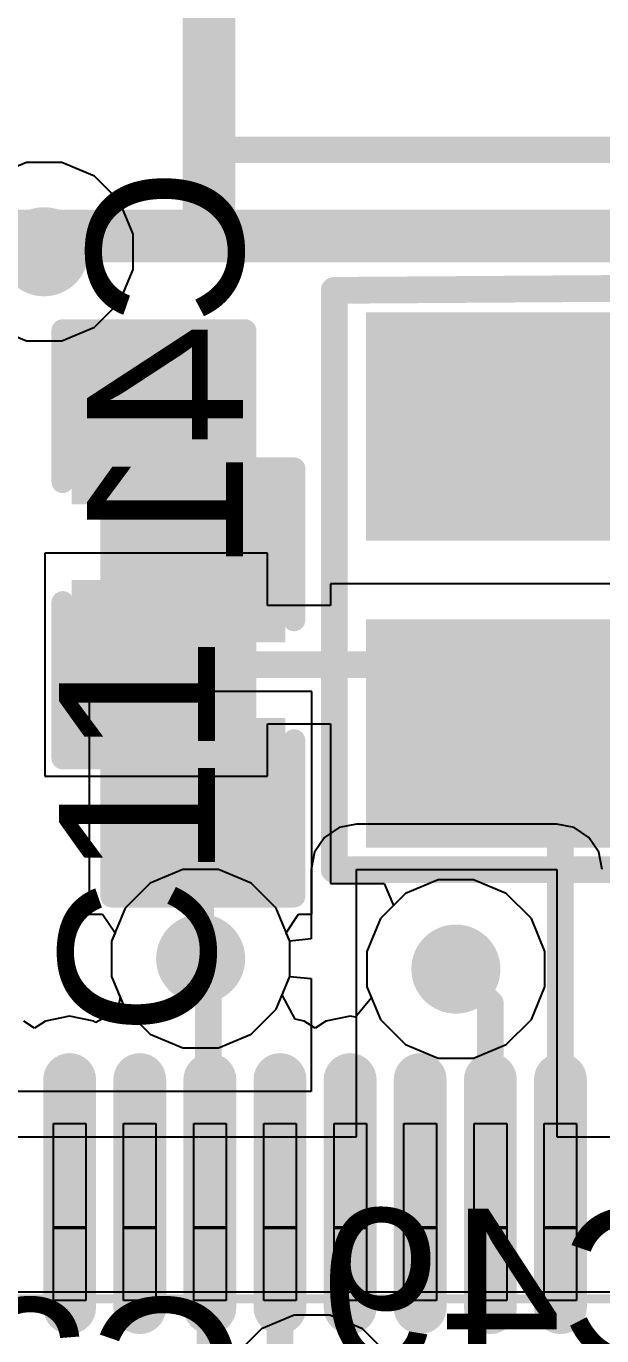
# Model space of a CAD drawing. Header units: inches. Extents: x -1 to 1.07, y -0.9 to 1.08.
# Drawn here: x -0.2942 to -0.1649, y 0.1154 to 0.4093 of the extents above; entities that cross this region are included whole.
import ezdxf

# ---------------------------------------------------------------- set-up
doc = ezdxf.new("R2010")
doc.units = ezdxf.units.IN
doc.header["$MEASUREMENT"] = 0
for name, color, linetype in [('BottomLayer', 5, 'Continuous'), ('BottomOverlay', 54, 'Continuous'), ('BottomPaste', 16, 'Continuous'), ('BottomSolder', 6, 'Continuous'), ('Mechanical15', 56, 'Continuous'), ('MidLayer1', 16, 'Continuous'), ('MidLayer2', 76, 'Continuous'), ('TopLayer', 1, 'Continuous'), ('TopOverlay', 2, 'Continuous'), ('TopPaste', 8, 'Continuous'), ('TopSolder', 216, 'Continuous'), ('ViaHoleLayer', 16, 'Continuous')]:
    doc.layers.add(name, color=color, linetype=linetype)
doc.styles.add('Arial', font='', dxfattribs={"height": 0.2})
doc.styles.get('Arial').set_extended_font_data('Arial')

# ---------------------------------------------------------------- blocks, each defined once
blk = doc.blocks.new('1_14IPS_5')
at = {"layer": 'TopOverlay'}
for points in [[(0.60323, 0.3515, 0.00591, 0.00591, 0), (-0.61724, 0.3515, 0.00591, 0.00591, 0)], [(0.60323, 0.3515, 0.00591, 0.00591, 0), (0.60323, -0.34141, 0.00591, 0.00591, 0)]]:
    blk.add_lwpolyline(points, format="xyseb", dxfattribs=at)
blk.add_lwpolyline([(0.60175, 0.3515, 0.00295, 0.00295, 1), (0.60471, 0.3515, 0.00295, 0.00295, 1)], format="xyseb", close=True, dxfattribs=at)
blk.add_lwpolyline([(0.60175, 0.3515, 0.00295, 0.00295, 1), (0.60471, 0.3515, 0.00295, 0.00295, 1)], format="xyseb", close=True, dxfattribs=at)
blk = doc.blocks.new('IC_V3S_22')
at = {"layer": 'TopLayer'}
h = blk.add_hatch(color=1, dxfattribs=at)
edge = h.paths.add_edge_path()
edge.add_arc((-0.01862, 0.32479), 0.003937, 0, 180)
edge.add_line((-0.022557, 0.32479), (-0.022557, 0.27361))
edge.add_arc((-0.01862, 0.27361), 0.003937, 180, 360)
edge.add_line((-0.014683, 0.27361), (-0.014683, 0.32479))
h = blk.add_hatch(color=1, dxfattribs=at)
edge = h.paths.add_edge_path()
edge.add_arc((-0.00287, 0.32479), 0.003937, 0, 180)
edge.add_line((-0.006807, 0.32479), (-0.006807, 0.27361))
edge.add_arc((-0.00287, 0.27361), 0.003937, 180, 360)
edge.add_line((0.001067, 0.27361), (0.001067, 0.32479))
h = blk.add_hatch(color=1, dxfattribs=at)
edge = h.paths.add_edge_path()
edge.add_arc((0.01287, 0.32479), 0.003937, 0, 180)
edge.add_line((0.008933, 0.32479), (0.008933, 0.27361))
edge.add_arc((0.01287, 0.27361), 0.003937, 180, 360)
edge.add_line((0.016807, 0.27361), (0.016807, 0.32479))
h = blk.add_hatch(color=1, dxfattribs=at)
edge = h.paths.add_edge_path()
edge.add_arc((0.02862, 0.32479), 0.003937, 0, 180)
edge.add_line((0.024683, 0.32479), (0.024683, 0.27361))
edge.add_arc((0.02862, 0.27361), 0.003937, 180, 360)
edge.add_line((0.032557, 0.27361), (0.032557, 0.32479))
h = blk.add_hatch(color=1, dxfattribs=at)
edge = h.paths.add_edge_path()
edge.add_arc((0.04437, 0.32479), 0.003937, 0, 180)
edge.add_line((0.040433, 0.32479), (0.040433, 0.27361))
edge.add_arc((0.04437, 0.27361), 0.003937, 180, 360)
edge.add_line((0.048307, 0.27361), (0.048307, 0.32479))
h = blk.add_hatch(color=1, dxfattribs=at)
edge = h.paths.add_edge_path()
edge.add_arc((0.0601, 0.32479), 0.003937, 0, 180)
edge.add_line((0.056163, 0.32479), (0.056163, 0.27361))
edge.add_arc((0.0601, 0.27361), 0.003937, 180, 360)
edge.add_line((0.064037, 0.27361), (0.064037, 0.32479))
h = blk.add_hatch(color=1, dxfattribs=at)
edge = h.paths.add_edge_path()
edge.add_arc((0.07587, 0.32479), 0.003937, 0, 180)
edge.add_line((0.071933, 0.32479), (0.071933, 0.27361))
edge.add_arc((0.07587, 0.27361), 0.003937, 180, 360)
edge.add_line((0.079807, 0.27361), (0.079807, 0.32479))
h = blk.add_hatch(color=1, dxfattribs=at)
edge = h.paths.add_edge_path()
edge.add_arc((0.0916, 0.32479), 0.003937, 0, 180)
edge.add_line((0.087663, 0.32479), (0.087663, 0.27361))
edge.add_arc((0.0916, 0.27361), 0.003937, 180, 360)
edge.add_line((0.095537, 0.27361), (0.095537, 0.32479))
at = {"layer": 'TopPaste'}
h = blk.add_hatch(color=8, dxfattribs=at)
edge = h.paths.add_edge_path()
edge.add_arc((-0.01862, 0.32479), 0.003937, 0, 180)
edge.add_line((-0.022557, 0.32479), (-0.022557, 0.27361))
edge.add_arc((-0.01862, 0.27361), 0.003937, 180, 360)
edge.add_line((-0.014683, 0.27361), (-0.014683, 0.32479))
h = blk.add_hatch(color=8, dxfattribs=at)
edge = h.paths.add_edge_path()
edge.add_arc((-0.00287, 0.32479), 0.003937, 0, 180)
edge.add_line((-0.006807, 0.32479), (-0.006807, 0.27361))
edge.add_arc((-0.00287, 0.27361), 0.003937, 180, 360)
edge.add_line((0.001067, 0.27361), (0.001067, 0.32479))
h = blk.add_hatch(color=8, dxfattribs=at)
edge = h.paths.add_edge_path()
edge.add_arc((0.01287, 0.32479), 0.003937, 0, 180)
edge.add_line((0.008933, 0.32479), (0.008933, 0.27361))
edge.add_arc((0.01287, 0.27361), 0.003937, 180, 360)
edge.add_line((0.016807, 0.27361), (0.016807, 0.32479))
h = blk.add_hatch(color=8, dxfattribs=at)
edge = h.paths.add_edge_path()
edge.add_arc((0.02862, 0.32479), 0.003937, 0, 180)
edge.add_line((0.024683, 0.32479), (0.024683, 0.27361))
edge.add_arc((0.02862, 0.27361), 0.003937, 180, 360)
edge.add_line((0.032557, 0.27361), (0.032557, 0.32479))
h = blk.add_hatch(color=8, dxfattribs=at)
edge = h.paths.add_edge_path()
edge.add_arc((0.04437, 0.32479), 0.003937, 0, 180)
edge.add_line((0.040433, 0.32479), (0.040433, 0.27361))
edge.add_arc((0.04437, 0.27361), 0.003937, 180, 360)
edge.add_line((0.048307, 0.27361), (0.048307, 0.32479))
h = blk.add_hatch(color=8, dxfattribs=at)
edge = h.paths.add_edge_path()
edge.add_arc((0.0601, 0.32479), 0.003937, 0, 180)
edge.add_line((0.056163, 0.32479), (0.056163, 0.27361))
edge.add_arc((0.0601, 0.27361), 0.003937, 180, 360)
edge.add_line((0.064037, 0.27361), (0.064037, 0.32479))
h = blk.add_hatch(color=8, dxfattribs=at)
edge = h.paths.add_edge_path()
edge.add_arc((0.07587, 0.32479), 0.003937, 0, 180)
edge.add_line((0.071933, 0.32479), (0.071933, 0.27361))
edge.add_arc((0.07587, 0.27361), 0.003937, 180, 360)
edge.add_line((0.079807, 0.27361), (0.079807, 0.32479))
h = blk.add_hatch(color=8, dxfattribs=at)
edge = h.paths.add_edge_path()
edge.add_arc((0.0916, 0.32479), 0.003937, 0, 180)
edge.add_line((0.087663, 0.32479), (0.087663, 0.27361))
edge.add_arc((0.0916, 0.27361), 0.003937, 180, 360)
edge.add_line((0.095537, 0.27361), (0.095537, 0.32479))
at = {"layer": 'TopSolder'}
h = blk.add_hatch(color=216, dxfattribs=at)
edge = h.paths.add_edge_path()
edge.add_arc((-0.01862, 0.32479), 0.005937, 0, 180)
edge.add_line((-0.024557, 0.32479), (-0.024557, 0.27361))
edge.add_arc((-0.01862, 0.27361), 0.005937, 180, 360)
edge.add_line((-0.012683, 0.27361), (-0.012683, 0.32479))
h = blk.add_hatch(color=216, dxfattribs=at)
edge = h.paths.add_edge_path()
edge.add_arc((-0.00287, 0.32479), 0.005937, 0, 180)
edge.add_line((-0.008807, 0.32479), (-0.008807, 0.27361))
edge.add_arc((-0.00287, 0.27361), 0.005937, 180, 360)
edge.add_line((0.003067, 0.27361), (0.003067, 0.32479))
h = blk.add_hatch(color=216, dxfattribs=at)
edge = h.paths.add_edge_path()
edge.add_arc((0.01287, 0.32479), 0.005937, 0, 180)
edge.add_line((0.006933, 0.32479), (0.006933, 0.27361))
edge.add_arc((0.01287, 0.27361), 0.005937, 180, 360)
edge.add_line((0.018807, 0.27361), (0.018807, 0.32479))
h = blk.add_hatch(color=216, dxfattribs=at)
edge = h.paths.add_edge_path()
edge.add_arc((0.02862, 0.32479), 0.005937, 0, 180)
edge.add_line((0.022683, 0.32479), (0.022683, 0.27361))
edge.add_arc((0.02862, 0.27361), 0.005937, 180, 360)
edge.add_line((0.034557, 0.27361), (0.034557, 0.32479))
h = blk.add_hatch(color=216, dxfattribs=at)
edge = h.paths.add_edge_path()
edge.add_arc((0.04437, 0.32479), 0.005937, 0, 180)
edge.add_line((0.038433, 0.32479), (0.038433, 0.27361))
edge.add_arc((0.04437, 0.27361), 0.005937, 180, 360)
edge.add_line((0.050307, 0.27361), (0.050307, 0.32479))
h = blk.add_hatch(color=216, dxfattribs=at)
edge = h.paths.add_edge_path()
edge.add_arc((0.0601, 0.32479), 0.005937, 0, 180)
edge.add_line((0.054163, 0.32479), (0.054163, 0.27361))
edge.add_arc((0.0601, 0.27361), 0.005937, 180, 360)
edge.add_line((0.066037, 0.27361), (0.066037, 0.32479))
h = blk.add_hatch(color=216, dxfattribs=at)
edge = h.paths.add_edge_path()
edge.add_arc((0.07587, 0.32479), 0.005937, 0, 180)
edge.add_line((0.069933, 0.32479), (0.069933, 0.27361))
edge.add_arc((0.07587, 0.27361), 0.005937, 180, 360)
edge.add_line((0.081807, 0.27361), (0.081807, 0.32479))
h = blk.add_hatch(color=216, dxfattribs=at)
edge = h.paths.add_edge_path()
edge.add_arc((0.0916, 0.32479), 0.005937, 0, 180)
edge.add_line((0.085663, 0.32479), (0.085663, 0.27361))
edge.add_arc((0.0916, 0.27361), 0.005937, 180, 360)
edge.add_line((0.097537, 0.27361), (0.097537, 0.32479))
at = {"layer": 'Mechanical15'}
for p, q in [((-0.022242, 0.291339), (-0.022242, 0.314961)), ((-0.022242, 0.314961), (-0.014958, 0.314961)), ((-0.014958, 0.314961), (-0.014958, 0.291339)), ((-0.006542, 0.291339), (-0.006542, 0.314961)), ((-0.006542, 0.314961), (0.000742, 0.314961)), ((0.000742, 0.314961), (0.000742, 0.291339)), ((0.009258, 0.291339), (0.009258, 0.314961)), ((0.009258, 0.314961), (0.016542, 0.314961)), ((0.016542, 0.314961), (0.016542, 0.291339)), ((0.024958, 0.291339), (0.024958, 0.314961)), ((0.024958, 0.314961), (0.032242, 0.314961)), ((0.032242, 0.314961), (0.032242, 0.291339)), ((0.040758, 0.291339), (0.040758, 0.314961)), ((0.040758, 0.314961), (0.048042, 0.314961)), ((0.048042, 0.314961), (0.048042, 0.291339)), ((0.056458, 0.291339), (0.056458, 0.314961)), ((0.056458, 0.314961), (0.063742, 0.314961)), ((0.063742, 0.314961), (0.063742, 0.291339)), ((0.072258, 0.291339), (0.072258, 0.314961)), ((0.072258, 0.314961), (0.079542, 0.314961)), ((0.079542, 0.314961), (0.079542, 0.291339)), ((0.087958, 0.291339), (0.087958, 0.314961)), ((0.087958, 0.314961), (0.095242, 0.314961)), ((0.095242, 0.314961), (0.095242, 0.291339)), ((-0.022242, 0.275197), (-0.022242, 0.291732)), ((-0.022242, 0.291732), (-0.014958, 0.291732)), ((-0.022242, 0.291339), (-0.022242, 0.291339)), ((-0.014958, 0.291339), (-0.022242, 0.291339)), ((-0.014958, 0.291732), (-0.014958, 0.275197)), ((-0.006542, 0.275197), (-0.006542, 0.291732)), ((-0.006542, 0.291732), (0.000742, 0.291732)), ((-0.006542, 0.291339), (-0.006542, 0.291339)), ((0.000742, 0.291339), (-0.006542, 0.291339)), ((0.000742, 0.291732), (0.000742, 0.275197)), ((0.009258, 0.275197), (0.009258, 0.291732)), ((0.009258, 0.291732), (0.016542, 0.291732)), ((0.009258, 0.291339), (0.009258, 0.291339)), ((0.016542, 0.291339), (0.009258, 0.291339)), ((0.016542, 0.291732), (0.016542, 0.275197)), ((0.024958, 0.275197), (0.024958, 0.291732)), ((0.024958, 0.291732), (0.032242, 0.291732)), ((0.024958, 0.291339), (0.024958, 0.291339)), ((0.032242, 0.291339), (0.024958, 0.291339)), ((0.032242, 0.291732), (0.032242, 0.275197)), ((0.040758, 0.275197), (0.040758, 0.291732)), ((0.040758, 0.291732), (0.048042, 0.291732)), ((0.040758, 0.291339), (0.040758, 0.291339)), ((0.048042, 0.291339), (0.040758, 0.291339)), ((0.048042, 0.291732), (0.048042, 0.275197)), ((0.056458, 0.275197), (0.056458, 0.291732)), ((0.056458, 0.291732), (0.063742, 0.291732)), ((0.056458, 0.291339), (0.056458, 0.291339)), ((0.063742, 0.291339), (0.056458, 0.291339)), ((0.063742, 0.291732), (0.063742, 0.275197)), ((0.072258, 0.275197), (0.072258, 0.291732)), ((0.072258, 0.291732), (0.079542, 0.291732)), ((0.072258, 0.291339), (0.072258, 0.291339)), ((0.079542, 0.291339), (0.072258, 0.291339)), ((0.079542, 0.291732), (0.079542, 0.275197)), ((0.087958, 0.275197), (0.087958, 0.291732)), ((0.087958, 0.291732), (0.095242, 0.291732)), ((0.087958, 0.291339), (0.087958, 0.291339)), ((0.095242, 0.291339), (0.087958, 0.291339)), ((0.095242, 0.291732), (0.095242, 0.275197)), ((-0.022242, 0.275197), (-0.022242, 0.275197)), ((-0.014958, 0.275197), (-0.022242, 0.275197)), ((-0.006542, 0.275197), (-0.006542, 0.275197)), ((0.000742, 0.275197), (-0.006542, 0.275197)), ((0.009258, 0.275197), (0.009258, 0.275197)), ((0.016542, 0.275197), (0.009258, 0.275197)), ((0.024958, 0.275197), (0.024958, 0.275197)), ((0.032242, 0.275197), (0.024958, 0.275197)), ((0.040758, 0.275197), (0.040758, 0.275197)), ((0.048042, 0.275197), (0.040758, 0.275197)), ((0.056458, 0.275197), (0.056458, 0.275197)), ((0.063742, 0.275197), (0.056458, 0.275197)), ((0.072258, 0.275197), (0.072258, 0.275197)), ((0.079542, 0.275197), (0.072258, 0.275197)), ((0.087958, 0.275197), (0.087958, 0.275197)), ((0.095242, 0.275197), (0.087958, 0.275197))]:
    blk.add_line(p, q, dxfattribs=at)
blk.add_lwpolyline([(-0.270591, 0.275591, 0.002, 0.002, 0), (0.280591, 0.275591, 0.002, 0.002, 0)], format="xyseb", dxfattribs=at)
blk = doc.blocks.new('OSC_SMD_4P_L3_2_W2_5_BL_23')
at = {"layer": 'TopLayer'}
for points in [[(-0.07086, 0.05808), (-0.01574, 0.05808), (-0.01574, 0.01083), (-0.07086, 0.01083)], [(0.01574, 0.05808), (0.07086, 0.05808), (0.07086, 0.01084), (0.01574, 0.01084)], [(-0.07086, -0.01082), (-0.01575, -0.01082), (-0.01575, -0.05806), (-0.07086, -0.05806)], [(0.01575, -0.01082), (0.07086, -0.01082), (0.07086, -0.05806), (0.01575, -0.05806)]]:
    blk.add_hatch(color=1, dxfattribs=at).paths.add_polyline_path(points)
at = {"layer": 'TopPaste'}
for points in [[(-0.07086, 0.05808), (-0.01574, 0.05808), (-0.01574, 0.01083), (-0.07086, 0.01083)], [(0.01574, 0.05808), (0.07086, 0.05808), (0.07086, 0.01084), (0.01574, 0.01084)], [(-0.07086, -0.01082), (-0.01575, -0.01082), (-0.01575, -0.05806), (-0.07086, -0.05806)], [(0.01575, -0.01082), (0.07086, -0.01082), (0.07086, -0.05806), (0.01575, -0.05806)]]:
    blk.add_hatch(color=8, dxfattribs=at).paths.add_polyline_path(points)
at = {"layer": 'TopSolder'}
for points in [[(-0.07286, 0.06008), (-0.01375, 0.06008), (-0.01375, 0.00883), (-0.07286, 0.00883)], [(0.01375, 0.06008), (0.07286, 0.06008), (0.07286, 0.00884), (0.01375, 0.00884)], [(-0.07286, -0.00882), (-0.01375, -0.00882), (-0.01375, -0.06006), (-0.07286, -0.06006)], [(0.01375, -0.00882), (0.07286, -0.00882), (0.07286, -0.06006), (0.01375, -0.06006)]]:
    blk.add_hatch(color=216, dxfattribs=at).paths.add_polyline_path(points)
at = {"layer": 'Mechanical15'}
for p, q in [((-0.06134, -0.03952), (-0.06134, -0.01684)), ((-0.06134, -0.01684), (-0.05992, -0.01684)), ((-0.05992, -0.01684), (-0.05992, -0.03952)), ((-0.05992, -0.03952), (-0.05992, -0.01684)), ((-0.05992, -0.01684), (-0.05851, -0.01684)), ((-0.05851, -0.01684), (-0.05851, -0.03952)), ((-0.05851, -0.03952), (-0.05851, -0.01684)), ((-0.05851, -0.01684), (-0.05709, -0.01684)), ((-0.05709, -0.01684), (-0.05709, -0.03952)), ((-0.06559, -0.02393), (-0.06559, -0.01968)), ((-0.06559, -0.01968), (-0.06418, -0.01968)), ((-0.06418, -0.02251), (-0.06418, -0.01826)), ((-0.06418, -0.01826), (-0.06276, -0.01826)), ((-0.06418, -0.01968), (-0.06418, -0.02393)), ((-0.06276, -0.01826), (-0.06276, -0.02251)), ((-0.06276, -0.03952), (-0.06276, -0.01826)), ((-0.06276, -0.01826), (-0.06134, -0.01826)), ((-0.06134, -0.01826), (-0.06134, -0.03952)), ((-0.06843, -0.02393), (-0.06843, -0.02109)), ((-0.06843, -0.02109), (-0.06701, -0.02109)), ((-0.06701, -0.02109), (-0.06701, -0.02393)), ((-0.06701, -0.02393), (-0.06701, -0.02109)), ((-0.06701, -0.02109), (-0.06559, -0.02109)), ((-0.06559, -0.02109), (-0.06559, -0.02393)), ((-0.06276, -0.02251), (-0.06418, -0.02251)), ((-0.06701, -0.02393), (-0.06843, -0.02393)), ((-0.06559, -0.02393), (-0.06701, -0.02393)), ((-0.06418, -0.02393), (-0.06559, -0.02393)), ((-0.06134, -0.03952), (-0.06276, -0.03952)), ((-0.05992, -0.03952), (-0.06134, -0.03952)), ((-0.05851, -0.03952), (-0.05992, -0.03952)), ((-0.05709, -0.03952), (-0.05851, -0.03952))]:
    blk.add_line(p, q, dxfattribs=at)
for points in [[(-0.03783, -0.06169, 0.01, 0.01, 1), (-0.04783, -0.06169, 0.01, 0.01, 1)], [(-0.05033, -0.06169, 0.005, 0.005, 1), (-0.04533, -0.06169, 0.005, 0.005, 1)], [(-0.04033, -0.06169, 0.005, 0.005, 1), (-0.03533, -0.06169, 0.005, 0.005, 1)]]:
    blk.add_lwpolyline(points, format="xyseb", close=True, dxfattribs=at)
at = {"layer": 'TopOverlay'}
for points in [[(0.08, 0.065, 0.006, 0.006, 0), (-0.0799, 0.06501, 0.006, 0.006, 0)], [(-0.0799, 0.06501, 0.006, 0.006, 0), (-0.0799, -0.06609, 0.006, 0.006, 0)], [(0.08, 0.065, 0.006, 0.006, 0), (0.08, 0.00001, 0.006, 0.006, 0)], [(0.08, 0.00001, 0.006, 0.006, 0), (0.08, -0.06499, 0.006, 0.006, 0)], [(-0.09, -0.055, 0.00598, 0.00598, 0), (-0.09, -0.075, 0.00598, 0.00598, 0)], [(0.08, -0.06499, 0.006, 0.006, 0), (-0.0799, -0.06609, 0.006, 0.006, 0)], [(-0.07, -0.075, 0.00598, 0.00598, 0), (-0.09, -0.075, 0.00598, 0.00598, 0)]]:
    blk.add_lwpolyline(points, format="xyseb", dxfattribs=at)
for points in [[(-0.0814, 0.06501, 0.003, 0.003, 1), (-0.0784, 0.06501, 0.003, 0.003, 1)], [(-0.0814, 0.06501, 0.003, 0.003, 1), (-0.0784, 0.06501, 0.003, 0.003, 1)], [(0.0785, 0.065, 0.003, 0.003, 1), (0.0815, 0.065, 0.003, 0.003, 1)], [(0.0785, 0.065, 0.003, 0.003, 1), (0.0815, 0.065, 0.003, 0.003, 1)], [(0.0785, 0.00001, 0.003, 0.003, 1), (0.0815, 0.00001, 0.003, 0.003, 1)], [(0.0785, 0.00001, 0.003, 0.003, 1), (0.0815, 0.00001, 0.003, 0.003, 1)], [(-0.0915, -0.055, 0.00299, 0.00299, 1), (-0.0885, -0.055, 0.00299, 0.00299, 1)], [(-0.0814, -0.06609, 0.003, 0.003, 1), (-0.0784, -0.06609, 0.003, 0.003, 1)], [(-0.0814, -0.06609, 0.003, 0.003, 1), (-0.0784, -0.06609, 0.003, 0.003, 1)], [(0.0785, -0.06499, 0.003, 0.003, 1), (0.0815, -0.06499, 0.003, 0.003, 1)], [(0.0785, -0.06499, 0.003, 0.003, 1), (0.0815, -0.06499, 0.003, 0.003, 1)], [(-0.0915, -0.075, 0.00299, 0.00299, 1), (-0.0885, -0.075, 0.00299, 0.00299, 1)], [(-0.0915, -0.075, 0.00299, 0.00299, 1), (-0.0885, -0.075, 0.00299, 0.00299, 1)], [(-0.0715, -0.075, 0.00299, 0.00299, 1), (-0.0685, -0.075, 0.00299, 0.00299, 1)]]:
    blk.add_lwpolyline(points, format="xyseb", close=True, dxfattribs=at)
blk = doc.blocks.new('C0603_S_B_88')
at = {"layer": 'BottomLayer'}
for points in [[(-0.015, 0.015), (0.015, 0.015), (0.015, -0.015), (-0.015, -0.015)], [(0.04, 0.015), (0.07, 0.015), (0.07, -0.015), (0.04, -0.015)]]:
    blk.add_hatch(color=5, dxfattribs=at).paths.add_polyline_path(points)
at = {"layer": 'BottomPaste'}
for points in [[(-0.015, 0.015), (0.015, 0.015), (0.015, -0.015), (-0.015, -0.015)], [(0.04, 0.015), (0.07, 0.015), (0.07, -0.015), (0.04, -0.015)]]:
    blk.add_hatch(color=16, dxfattribs=at).paths.add_polyline_path(points)
at = {"layer": 'BottomSolder'}
for points in [[(-0.019, 0.019), (0.019, 0.019), (0.019, -0.019), (-0.019, -0.019)], [(0.036, 0.019), (0.074, 0.019), (0.074, -0.019), (0.036, -0.019)]]:
    blk.add_hatch(color=6, dxfattribs=at).paths.add_polyline_path(points)
at = {"layer": 'BottomOverlay'}
for points in [[(0.014, 0.021, 0.005, 0.005, 0), (-0.02, 0.021, 0.005, 0.005, 0)], [(-0.02, 0.01, 0.005, 0.005, 0), (-0.02, 0.021, 0.005, 0.005, 0)], [(0.041, 0.021, 0.005, 0.005, 0), (0.076, 0.021, 0.005, 0.005, 0)], [(0.076, 0.011, 0.005, 0.005, 0), (0.076, 0.021, 0.005, 0.005, 0)], [(-0.02, -0.02, 0.005, 0.005, 0), (-0.02, 0.01, 0.005, 0.005, 0)], [(0.076, -0.02, 0.005, 0.005, 0), (0.076, 0.011, 0.005, 0.005, 0)], [(0.02362, -0.00787, 0.005, 0.005, 0), (0.02362, 0.00787, 0.005, 0.005, 0)], [(0.0315, -0.00787, 0.005, 0.005, 0), (0.0315, 0.00787, 0.005, 0.005, 0)], [(0.015, -0.02, 0.005, 0.005, 0), (-0.02, -0.02, 0.005, 0.005, 0)], [(0.076, -0.02, 0.005, 0.005, 0), (0.04, -0.02, 0.005, 0.005, 0)]]:
    blk.add_lwpolyline(points, format="xyseb", dxfattribs=at)
for points in [[(-0.02125, 0.021, 0.0025, 0.0025, 1), (-0.01875, 0.021, 0.0025, 0.0025, 1)], [(-0.02125, 0.021, 0.0025, 0.0025, 1), (-0.01875, 0.021, 0.0025, 0.0025, 1)], [(0.01275, 0.021, 0.0025, 0.0025, 1), (0.01525, 0.021, 0.0025, 0.0025, 1)], [(0.03975, 0.021, 0.0025, 0.0025, 1), (0.04225, 0.021, 0.0025, 0.0025, 1)], [(0.07475, 0.021, 0.0025, 0.0025, 1), (0.07725, 0.021, 0.0025, 0.0025, 1)], [(0.07475, 0.021, 0.0025, 0.0025, 1), (0.07725, 0.021, 0.0025, 0.0025, 1)], [(-0.02125, 0.01, 0.0025, 0.0025, 1), (-0.01875, 0.01, 0.0025, 0.0025, 1)], [(-0.02125, 0.01, 0.0025, 0.0025, 1), (-0.01875, 0.01, 0.0025, 0.0025, 1)], [(0.07475, 0.011, 0.0025, 0.0025, 1), (0.07725, 0.011, 0.0025, 0.0025, 1)], [(0.07475, 0.011, 0.0025, 0.0025, 1), (0.07725, 0.011, 0.0025, 0.0025, 1)], [(0.02237, 0.00787, 0.0025, 0.0025, 1), (0.02487, 0.00787, 0.0025, 0.0025, 1)], [(0.03025, 0.00787, 0.0025, 0.0025, 1), (0.03275, 0.00787, 0.0025, 0.0025, 1)], [(0.02237, -0.00787, 0.0025, 0.0025, 1), (0.02487, -0.00787, 0.0025, 0.0025, 1)], [(0.03025, -0.00787, 0.0025, 0.0025, 1), (0.03275, -0.00787, 0.0025, 0.0025, 1)], [(-0.02125, -0.02, 0.0025, 0.0025, 1), (-0.01875, -0.02, 0.0025, 0.0025, 1)], [(-0.02125, -0.02, 0.0025, 0.0025, 1), (-0.01875, -0.02, 0.0025, 0.0025, 1)], [(0.01375, -0.02, 0.0025, 0.0025, 1), (0.01625, -0.02, 0.0025, 0.0025, 1)], [(0.03875, -0.02, 0.0025, 0.0025, 1), (0.04125, -0.02, 0.0025, 0.0025, 1)], [(0.07475, -0.02, 0.0025, 0.0025, 1), (0.07725, -0.02, 0.0025, 0.0025, 1)], [(0.07475, -0.02, 0.0025, 0.0025, 1), (0.07725, -0.02, 0.0025, 0.0025, 1)]]:
    blk.add_lwpolyline(points, format="xyseb", close=True, dxfattribs=at)
blk = doc.blocks.new('C0603_S_118')
at = {"layer": 'TopLayer'}
for points in [[(-0.015, 0.015), (0.015, 0.015), (0.015, -0.015), (-0.015, -0.015)], [(0.04, 0.015), (0.07, 0.015), (0.07, -0.015), (0.04, -0.015)]]:
    blk.add_hatch(color=1, dxfattribs=at).paths.add_polyline_path(points)
at = {"layer": 'TopPaste'}
for points in [[(-0.015, 0.015), (0.015, 0.015), (0.015, -0.015), (-0.015, -0.015)], [(0.04, 0.015), (0.07, 0.015), (0.07, -0.015), (0.04, -0.015)]]:
    blk.add_hatch(color=8, dxfattribs=at).paths.add_polyline_path(points)
at = {"layer": 'TopSolder'}
for points in [[(-0.019, 0.019), (0.019, 0.019), (0.019, -0.019), (-0.019, -0.019)], [(0.036, 0.019), (0.074, 0.019), (0.074, -0.019), (0.036, -0.019)]]:
    blk.add_hatch(color=216, dxfattribs=at).paths.add_polyline_path(points)
at = {"layer": 'TopOverlay'}
for points in [[(-0.02, -0.01, 0.005, 0.005, 0), (-0.02, 0.02, 0.005, 0.005, 0)], [(0.015, 0.02, 0.005, 0.005, 0), (-0.02, 0.02, 0.005, 0.005, 0)], [(0.076, 0.02, 0.005, 0.005, 0), (0.04, 0.02, 0.005, 0.005, 0)], [(0.076, -0.011, 0.005, 0.005, 0), (0.076, 0.02, 0.005, 0.005, 0)], [(0.02362, -0.00787, 0.005, 0.005, 0), (0.02362, 0.00787, 0.005, 0.005, 0)], [(0.0315, -0.00787, 0.005, 0.005, 0), (0.0315, 0.00787, 0.005, 0.005, 0)], [(-0.02, -0.021, 0.005, 0.005, 0), (-0.02, -0.01, 0.005, 0.005, 0)], [(0.076, -0.021, 0.005, 0.005, 0), (0.076, -0.011, 0.005, 0.005, 0)], [(-0.02, -0.021, 0.005, 0.005, 0), (0.014, -0.021, 0.005, 0.005, 0)], [(0.076, -0.021, 0.005, 0.005, 0), (0.041, -0.021, 0.005, 0.005, 0)]]:
    blk.add_lwpolyline(points, format="xyseb", dxfattribs=at)
for points in [[(-0.02125, 0.02, 0.0025, 0.0025, 1), (-0.01875, 0.02, 0.0025, 0.0025, 1)], [(-0.02125, 0.02, 0.0025, 0.0025, 1), (-0.01875, 0.02, 0.0025, 0.0025, 1)], [(0.01375, 0.02, 0.0025, 0.0025, 1), (0.01625, 0.02, 0.0025, 0.0025, 1)], [(0.03875, 0.02, 0.0025, 0.0025, 1), (0.04125, 0.02, 0.0025, 0.0025, 1)], [(0.07475, 0.02, 0.0025, 0.0025, 1), (0.07725, 0.02, 0.0025, 0.0025, 1)], [(0.07475, 0.02, 0.0025, 0.0025, 1), (0.07725, 0.02, 0.0025, 0.0025, 1)], [(0.02237, 0.00787, 0.0025, 0.0025, 1), (0.02487, 0.00787, 0.0025, 0.0025, 1)], [(0.03025, 0.00787, 0.0025, 0.0025, 1), (0.03275, 0.00787, 0.0025, 0.0025, 1)], [(0.02237, -0.00787, 0.0025, 0.0025, 1), (0.02487, -0.00787, 0.0025, 0.0025, 1)], [(0.03025, -0.00787, 0.0025, 0.0025, 1), (0.03275, -0.00787, 0.0025, 0.0025, 1)], [(-0.02125, -0.01, 0.0025, 0.0025, 1), (-0.01875, -0.01, 0.0025, 0.0025, 1)], [(-0.02125, -0.01, 0.0025, 0.0025, 1), (-0.01875, -0.01, 0.0025, 0.0025, 1)], [(0.07475, -0.011, 0.0025, 0.0025, 1), (0.07725, -0.011, 0.0025, 0.0025, 1)], [(0.07475, -0.011, 0.0025, 0.0025, 1), (0.07725, -0.011, 0.0025, 0.0025, 1)], [(-0.02125, -0.021, 0.0025, 0.0025, 1), (-0.01875, -0.021, 0.0025, 0.0025, 1)], [(-0.02125, -0.021, 0.0025, 0.0025, 1), (-0.01875, -0.021, 0.0025, 0.0025, 1)], [(0.01275, -0.021, 0.0025, 0.0025, 1), (0.01525, -0.021, 0.0025, 0.0025, 1)], [(0.03975, -0.021, 0.0025, 0.0025, 1), (0.04225, -0.021, 0.0025, 0.0025, 1)], [(0.07475, -0.021, 0.0025, 0.0025, 1), (0.07725, -0.021, 0.0025, 0.0025, 1)], [(0.07475, -0.021, 0.0025, 0.0025, 1), (0.07725, -0.021, 0.0025, 0.0025, 1)]]:
    blk.add_lwpolyline(points, format="xyseb", close=True, dxfattribs=at)

msp = doc.modelspace()

# ---------------------------------------------------------------- hatches: boundary and pattern name
at = {"layer": 'BottomLayer'}
h = msp.add_hatch(color=5, dxfattribs=at)
edge = h.paths.add_edge_path()
edge.add_arc((-0.29016, 0.35866), 0.01, 0, 360)
h = msp.add_hatch(color=5, dxfattribs=at)
edge = h.paths.add_edge_path()
edge.add_arc((-0.255, 0.2), 0.01, 0, 360)
h = msp.add_hatch(color=5, dxfattribs=at)
edge = h.paths.add_edge_path()
edge.add_arc((-0.19768, 0.19768), 0.01, 0, 360)
at = {"layer": 'MidLayer1'}
h = msp.add_hatch(color=16, dxfattribs=at)
edge = h.paths.add_edge_path()
edge.add_arc((-0.29016, 0.35866), 0.01, 0, 360)
h = msp.add_hatch(color=16, dxfattribs=at)
edge = h.paths.add_edge_path()
edge.add_arc((-0.255, 0.2), 0.01, 0, 360)
h = msp.add_hatch(color=16, dxfattribs=at)
edge = h.paths.add_edge_path()
edge.add_arc((-0.19768, 0.19768), 0.01, 0, 360)
at = {"layer": 'MidLayer2'}
h = msp.add_hatch(color=76, dxfattribs=at)
edge = h.paths.add_edge_path()
edge.add_arc((-0.29016, 0.35866), 0.01, 0, 360)
h = msp.add_hatch(color=76, dxfattribs=at)
edge = h.paths.add_edge_path()
edge.add_arc((-0.255, 0.2), 0.01, 0, 360)
h = msp.add_hatch(color=76, dxfattribs=at)
edge = h.paths.add_edge_path()
edge.add_arc((-0.19768, 0.19768), 0.01, 0, 360)
at = {"layer": 'TopLayer'}
h = msp.add_hatch(color=1, dxfattribs=at)
edge = h.paths.add_edge_path()
edge.add_arc((-0.29016, 0.35866), 0.01, 0, 360)
h = msp.add_hatch(color=1, dxfattribs=at)
edge = h.paths.add_edge_path()
edge.add_arc((-0.255, 0.2), 0.01, 0, 360)
h = msp.add_hatch(color=1, dxfattribs=at)
edge = h.paths.add_edge_path()
edge.add_arc((-0.19768, 0.19768), 0.01, 0, 360)
at = {"layer": 'ViaHoleLayer'}
h = msp.add_hatch(color=16, dxfattribs=at)
edge = h.paths.add_edge_path()
edge.add_arc((-0.29016, 0.35866), 0.005, 0, 360)
h = msp.add_hatch(color=16, dxfattribs=at)
edge = h.paths.add_edge_path()
edge.add_arc((-0.255, 0.2), 0.005, 0, 360)
h = msp.add_hatch(color=16, dxfattribs=at)
edge = h.paths.add_edge_path()
edge.add_arc((-0.19768, 0.19768), 0.005, 0, 360)

# ---------------------------------------------------------------- linework, layer by layer
at = {"layer": 'BottomLayer'}
for p, q in [((-0.23, 0.26), (-0.28, 0.26)), ((-0.28, 0.26), (-0.28, 0.21)), ((-0.23, 0.21), (-0.23, 0.26)), ((-0.20166, 0.21768), (-0.20901, 0.21463)), ((-0.1937, 0.21768), (-0.20166, 0.21768)), ((-0.18635, 0.21463), (-0.1937, 0.21768)), ((-0.20901, 0.21463), (-0.21463, 0.20901)), ((-0.18072, 0.20901), (-0.18635, 0.21463)), ((-0.28, 0.21), (-0.27701, 0.21)), ((-0.27701, 0.21), (-0.27423, 0.20584)), ((-0.23577, 0.20584), (-0.23299, 0.21)), ((-0.23299, 0.21), (-0.23, 0.21)), ((-0.21463, 0.20901), (-0.21768, 0.20166)), ((-0.17768, 0.20166), (-0.18072, 0.20901)), ((-0.27423, 0.20584), (-0.275, 0.20398)), ((-0.235, 0.20398), (-0.23577, 0.20584)), ((-0.275, 0.20398), (-0.275, 0.19602)), ((-0.235, 0.19602), (-0.235, 0.20398)), ((-0.21768, 0.20166), (-0.21768, 0.1937)), ((-0.17768, 0.1937), (-0.17768, 0.20166)), ((-0.275, 0.19602), (-0.27196, 0.18867)), ((-0.23804, 0.18867), (-0.235, 0.19602)), ((-0.21768, 0.1937), (-0.21463, 0.18635)), ((-0.18072, 0.18635), (-0.17768, 0.1937)), ((-0.27196, 0.18867), (-0.26633, 0.18304)), ((-0.24367, 0.18304), (-0.23804, 0.18867)), ((-0.21463, 0.18635), (-0.20901, 0.18072)), ((-0.18635, 0.18072), (-0.18072, 0.18635)), ((-0.26633, 0.18304), (-0.25898, 0.18)), ((-0.25102, 0.18), (-0.24367, 0.18304)), ((-0.25898, 0.18), (-0.25102, 0.18)), ((-0.20901, 0.18072), (-0.20166, 0.17768)), ((-0.1937, 0.17768), (-0.18635, 0.18072)), ((-0.20166, 0.17768), (-0.1937, 0.17768)), ((-0.23398, 0.12), (-0.24133, 0.11696)), ((-0.22602, 0.12), (-0.23398, 0.12)), ((-0.21867, 0.11696), (-0.22602, 0.12)), ((-0.24133, 0.11696), (-0.24696, 0.11133)), ((-0.21304, 0.11133), (-0.21867, 0.11696))]:
    msp.add_line(p, q, dxfattribs=at)
msp.add_lwpolyline([(-0.255, 0.2, 0.006, 0.006, 0), (-0.255, 0.235, 0.006, 0.006, 0)], format="xyseb", dxfattribs=at)
for points in [[(-0.2565, 0.235, 0.003, 0.003, 1), (-0.2535, 0.235, 0.003, 0.003, 1)], [(-0.2565, 0.2, 0.003, 0.003, 1), (-0.2535, 0.2, 0.003, 0.003, 1)]]:
    msp.add_lwpolyline(points, format="xyseb", close=True, dxfattribs=at)
at = {"layer": 'MidLayer1'}
for p, q in [((-0.25898, 0.22), (-0.26633, 0.21696)), ((-0.25102, 0.22), (-0.25898, 0.22)), ((-0.24367, 0.21696), (-0.25102, 0.22)), ((-0.20166, 0.21768), (-0.20901, 0.21463)), ((-0.1937, 0.21768), (-0.20166, 0.21768)), ((-0.18635, 0.21463), (-0.1937, 0.21768)), ((-0.26633, 0.21696), (-0.27196, 0.21133)), ((-0.23804, 0.21133), (-0.24367, 0.21696)), ((-0.20901, 0.21463), (-0.21463, 0.20901)), ((-0.18072, 0.20901), (-0.18635, 0.21463)), ((-0.27196, 0.21133), (-0.275, 0.20398)), ((-0.235, 0.20398), (-0.23804, 0.21133)), ((-0.21463, 0.20901), (-0.21768, 0.20166)), ((-0.17768, 0.20166), (-0.18072, 0.20901)), ((-0.275, 0.20398), (-0.275, 0.19602)), ((-0.235, 0.19602), (-0.235, 0.20398)), ((-0.21768, 0.20166), (-0.21768, 0.1937)), ((-0.17768, 0.1937), (-0.17768, 0.20166)), ((-0.275, 0.19602), (-0.27196, 0.18867)), ((-0.23804, 0.18867), (-0.235, 0.19602)), ((-0.21768, 0.1937), (-0.21463, 0.18635)), ((-0.18072, 0.18635), (-0.17768, 0.1937)), ((-0.27196, 0.18867), (-0.26633, 0.18304)), ((-0.24367, 0.18304), (-0.23804, 0.18867)), ((-0.21463, 0.18635), (-0.20901, 0.18072)), ((-0.18635, 0.18072), (-0.18072, 0.18635)), ((-0.26633, 0.18304), (-0.25898, 0.18)), ((-0.25102, 0.18), (-0.24367, 0.18304)), ((-0.25898, 0.18), (-0.25102, 0.18)), ((-0.20901, 0.18072), (-0.20166, 0.17768)), ((-0.1937, 0.17768), (-0.18635, 0.18072)), ((-0.20166, 0.17768), (-0.1937, 0.17768)), ((-0.23398, 0.12), (-0.24133, 0.11696)), ((-0.22602, 0.12), (-0.23398, 0.12)), ((-0.21867, 0.11696), (-0.22602, 0.12)), ((-0.24133, 0.11696), (-0.24696, 0.11133)), ((-0.21304, 0.11133), (-0.21867, 0.11696))]:
    msp.add_line(p, q, dxfattribs=at)
at = {"layer": 'MidLayer2'}
for p, q in [((-0.29414, 0.37866), (-0.30149, 0.37562)), ((-0.28618, 0.37866), (-0.29414, 0.37866)), ((-0.27883, 0.37562), (-0.28618, 0.37866)), ((-0.2732, 0.36999), (-0.27883, 0.37562)), ((-0.27016, 0.36264), (-0.2732, 0.36999)), ((-0.27016, 0.35468), (-0.27016, 0.36264)), ((-0.2732, 0.34733), (-0.27016, 0.35468)), ((-0.27883, 0.34171), (-0.2732, 0.34733)), ((-0.30149, 0.34171), (-0.29414, 0.33866)), ((-0.28618, 0.33866), (-0.27883, 0.34171)), ((-0.29414, 0.33866), (-0.28618, 0.33866)), ((-0.2239, 0.22942), (-0.22721, 0.22721)), ((-0.22, 0.2302), (-0.2239, 0.22942)), ((-0.175, 0.2302), (-0.22, 0.2302)), ((-0.1711, 0.22942), (-0.175, 0.2302)), ((-0.16779, 0.22721), (-0.1711, 0.22942)), ((-0.22721, 0.22721), (-0.22942, 0.2239)), ((-0.16558, 0.2239), (-0.16779, 0.22721)), ((-0.22942, 0.2239), (-0.2302, 0.22)), ((-0.1648, 0.22), (-0.16558, 0.2239)), ((-0.25898, 0.22), (-0.26633, 0.21696)), ((-0.25102, 0.22), (-0.25898, 0.22)), ((-0.24367, 0.21696), (-0.25102, 0.22)), ((-0.2302, 0.22), (-0.2302, 0.20445)), ((-0.22, 0.16), (-0.22, 0.22)), ((-0.22, 0.22), (-0.175, 0.22)), ((-0.175, 0.22), (-0.175, 0.16)), ((-0.26633, 0.21696), (-0.27196, 0.21133)), ((-0.23804, 0.21133), (-0.24367, 0.21696)), ((-0.27196, 0.21133), (-0.275, 0.20398)), ((-0.235, 0.20398), (-0.23804, 0.21133)), ((-0.275, 0.20398), (-0.275, 0.19602)), ((-0.2302, 0.20445), (-0.235, 0.20398)), ((-0.275, 0.19602), (-0.27196, 0.18867)), ((-0.23804, 0.18867), (-0.235, 0.19602)), ((-0.235, 0.19602), (-0.2302, 0.19555)), ((-0.2302, 0.19555), (-0.2302, 0.1702)), ((-0.27196, 0.18867), (-0.26633, 0.18304)), ((-0.24367, 0.18304), (-0.23804, 0.18867)), ((-0.26633, 0.18304), (-0.25898, 0.18)), ((-0.25102, 0.18), (-0.24367, 0.18304)), ((-0.25898, 0.18), (-0.25102, 0.18)), ((-0.2302, 0.1702), (-0.545, 0.1702)), ((-0.545, 0.16), (-0.22, 0.16)), ((-0.175, 0.16), (0.07038, 0.16)), ((0.06964, 0.1252), (-0.375, 0.1252))]:
    msp.add_line(p, q, dxfattribs=at)
at = {"layer": 'TopLayer'}
for p, q in [((-0.24, 0.291), (-0.29, 0.291)), ((-0.29, 0.291), (-0.29, 0.241)), ((-0.24, 0.27925), (-0.24, 0.291)), ((-0.15527, 0.28416), (-0.22586, 0.28416)), ((-0.22586, 0.28416), (-0.22586, 0.27925)), ((-0.22586, 0.27925), (-0.24, 0.27925)), ((-0.24, 0.241), (-0.24, 0.25275)), ((-0.24, 0.25275), (-0.22586, 0.25275)), ((-0.22586, 0.25275), (-0.22586, 0.21692)), ((-0.29, 0.241), (-0.24, 0.241)), ((-0.25898, 0.22), (-0.26633, 0.21696)), ((-0.25102, 0.22), (-0.25898, 0.22)), ((-0.24367, 0.21696), (-0.25102, 0.22)), ((-0.26633, 0.21696), (-0.27196, 0.21133)), ((-0.23804, 0.21133), (-0.24367, 0.21696)), ((-0.22586, 0.21692), (-0.21379, 0.21692)), ((-0.21379, 0.21692), (-0.21172, 0.21192)), ((-0.21172, 0.21192), (-0.21463, 0.20901)), ((-0.27196, 0.21133), (-0.275, 0.20398)), ((-0.235, 0.20398), (-0.23804, 0.21133)), ((-0.21463, 0.20901), (-0.21768, 0.20166)), ((-0.275, 0.20398), (-0.275, 0.19602)), ((-0.235, 0.19602), (-0.235, 0.20398)), ((-0.21768, 0.20166), (-0.21768, 0.1937)), ((-0.275, 0.19602), (-0.27306, 0.19133)), ((-0.23671, 0.1919), (-0.235, 0.19602)), ((-0.27306, 0.19133), (-0.27364, 0.18836)), ((-0.23376, 0.18642), (-0.23671, 0.1919)), ((-0.21666, 0.19125), (-0.22026, 0.18687)), ((-0.21768, 0.1937), (-0.21666, 0.19125)), ((-0.27364, 0.18836), (-0.27852, 0.18571)), ((-0.2923, 0.18439), (-0.29473, 0.18602)), ((-0.28986, 0.18602), (-0.2923, 0.18439)), ((-0.28442, 0.1871), (-0.28986, 0.18602)), ((-0.27898, 0.18602), (-0.28442, 0.1871)), ((-0.27852, 0.18571), (-0.27898, 0.18602)), ((-0.23174, 0.18602), (-0.23376, 0.18642)), ((-0.22931, 0.18439), (-0.23174, 0.18602)), ((-0.22687, 0.18602), (-0.22931, 0.18439)), ((-0.22143, 0.1871), (-0.22687, 0.18602)), ((-0.22026, 0.18687), (-0.22143, 0.1871))]:
    msp.add_line(p, q, dxfattribs=at)
for points in [[(-0.265, 0.266, 0.006, 0.006, 0), (-0.20376, 0.266, 0.006, 0.006, 0)], [(-0.20376, 0.266, 0.006, 0.006, 0), (-0.1883, 0.25054, 0.006, 0.006, 0)], [(-0.1883, 0.25054, 0.006, 0.006, 0), (-0.1742, 0.23644, 0.006, 0.006, 0)], [(-0.1742, 0.1473, 0.006, 0.006, 0), (-0.1742, 0.23644, 0.006, 0.006, 0)], [(-0.255, 0.2, 0.006, 0.006, 0), (-0.25329, 0.19829, 0.006, 0.006, 0)], [(-0.25329, 0.14766, 0.006, 0.006, 0), (-0.25329, 0.19829, 0.006, 0.006, 0)], [(-0.195, 0.195, 0.006, 0.006, 0), (-0.18993, 0.18993, 0.006, 0.006, 0)], [(-0.18993, 0.1473, 0.006, 0.006, 0), (-0.18993, 0.18993, 0.006, 0.006, 0)], [(-0.23718, 0.1473, 0.006, 0.006, 0), (-0.23718, 0.1734, 0.006, 0.006, 0)], [(-0.25329, 0.14766, 0.006, 0.006, 0), (-0.25293, 0.1473, 0.006, 0.006, 0)], [(-0.25293, 0.07351, 0.006, 0.006, 0), (-0.25293, 0.1473, 0.006, 0.006, 0)], [(-0.23718, 0.10998, 0.006, 0.006, 0), (-0.23718, 0.1473, 0.006, 0.006, 0)]]:
    msp.add_lwpolyline(points, format="xyseb", dxfattribs=at)
for points in [[(-0.2665, 0.266, 0.003, 0.003, 1), (-0.2635, 0.266, 0.003, 0.003, 1)], [(-0.20526, 0.266, 0.003, 0.003, 1), (-0.20226, 0.266, 0.003, 0.003, 1)], [(-0.20526, 0.266, 0.003, 0.003, 1), (-0.20226, 0.266, 0.003, 0.003, 1)], [(-0.1898, 0.25054, 0.003, 0.003, 1), (-0.1868, 0.25054, 0.003, 0.003, 1)], [(-0.1898, 0.25054, 0.003, 0.003, 1), (-0.1868, 0.25054, 0.003, 0.003, 1)], [(-0.1757, 0.23644, 0.003, 0.003, 1), (-0.1727, 0.23644, 0.003, 0.003, 1)], [(-0.1757, 0.23644, 0.003, 0.003, 1), (-0.1727, 0.23644, 0.003, 0.003, 1)], [(-0.2565, 0.2, 0.003, 0.003, 1), (-0.2535, 0.2, 0.003, 0.003, 1)], [(-0.25479, 0.19829, 0.003, 0.003, 1), (-0.25179, 0.19829, 0.003, 0.003, 1)], [(-0.25479, 0.19829, 0.003, 0.003, 1), (-0.25179, 0.19829, 0.003, 0.003, 1)], [(-0.1965, 0.195, 0.003, 0.003, 1), (-0.1935, 0.195, 0.003, 0.003, 1)], [(-0.19143, 0.18993, 0.003, 0.003, 1), (-0.18843, 0.18993, 0.003, 0.003, 1)], [(-0.19143, 0.18993, 0.003, 0.003, 1), (-0.18843, 0.18993, 0.003, 0.003, 1)], [(-0.23868, 0.1734, 0.003, 0.003, 1), (-0.23568, 0.1734, 0.003, 0.003, 1)], [(-0.25479, 0.14766, 0.003, 0.003, 1), (-0.25179, 0.14766, 0.003, 0.003, 1)], [(-0.25479, 0.14766, 0.003, 0.003, 1), (-0.25179, 0.14766, 0.003, 0.003, 1)], [(-0.25443, 0.1473, 0.003, 0.003, 1), (-0.25143, 0.1473, 0.003, 0.003, 1)], [(-0.25443, 0.1473, 0.003, 0.003, 1), (-0.25143, 0.1473, 0.003, 0.003, 1)], [(-0.23868, 0.1473, 0.003, 0.003, 1), (-0.23568, 0.1473, 0.003, 0.003, 1)], [(-0.23868, 0.1473, 0.003, 0.003, 1), (-0.23568, 0.1473, 0.003, 0.003, 1)], [(-0.19143, 0.1473, 0.003, 0.003, 1), (-0.18843, 0.1473, 0.003, 0.003, 1)], [(-0.1757, 0.1473, 0.003, 0.003, 1), (-0.1727, 0.1473, 0.003, 0.003, 1)]]:
    msp.add_lwpolyline(points, format="xyseb", close=True, dxfattribs=at)
at = {"layer": 'TopOverlay'}
for points in [[(-0.25315, 0.3622, 0.01181, 0.01181, 0), (-0.25315, 0.79764, 0.01181, 0.01181, 0)], [(-0.68858, 0.3622, 0.01181, 0.01181, 0), (-0.25315, 0.3622, 0.01181, 0.01181, 0)], [(-0.25315, 0.3622, 0.01181, 0.01181, 0), (0.21417, 0.3622, 0.01181, 0.01181, 0)]]:
    msp.add_lwpolyline(points, format="xyseb", dxfattribs=at)
msp.add_lwpolyline([(-0.2561, 0.3622, 0.00591, 0.00591, 1), (-0.2502, 0.3622, 0.00591, 0.00591, 1)], format="xyseb", close=True, dxfattribs=at)
msp.add_lwpolyline([(-0.2561, 0.3622, 0.00591, 0.00591, 1), (-0.2502, 0.3622, 0.00591, 0.00591, 1)], format="xyseb", close=True, dxfattribs=at)
msp.add_lwpolyline([(-0.2561, 0.3622, 0.00591, 0.00591, 1), (-0.2502, 0.3622, 0.00591, 0.00591, 1)], format="xyseb", close=True, dxfattribs=at)

# ---------------------------------------------------------------- block references
for name, p, rotation in [('1_14IPS_5', (0.35303, 0.73304), 180), ('OSC_SMD_4P_L3_2_W2_5_BL_23', (-0.145, 0.285), 180), ('C0603_S_118', (-0.265, 0.321), 270), ('C0603_S_B_88', (-0.255, 0.29), 270)]:
    msp.add_blockref(name, p, dxfattribs=dict(rotation=rotation))
msp.add_blockref('IC_V3S_22', (-0.2658, -0.1519))

# ---------------------------------------------------------------- texts
at = {"layer": 'BottomOverlay', "style": 'Arial', "text_generation_flag": 2}
msp.add_text('C41', height=0.035, rotation=90, dxfattribs=at).set_placement((-0.24551, 0.37763))
for s, p in [('C49', (-0.13859, 0.1089)), ('C36', (-0.24451, 0.08882))]:
    msp.add_text(s, height=0.035, dxfattribs=at).set_placement(p)
at = {"layer": 'TopOverlay', "style": 'Arial'}
msp.add_text('C11', height=0.035, rotation=90, dxfattribs=at).set_placement((-0.25181, 0.18267))

doc.saveas('drawing.dxf')
